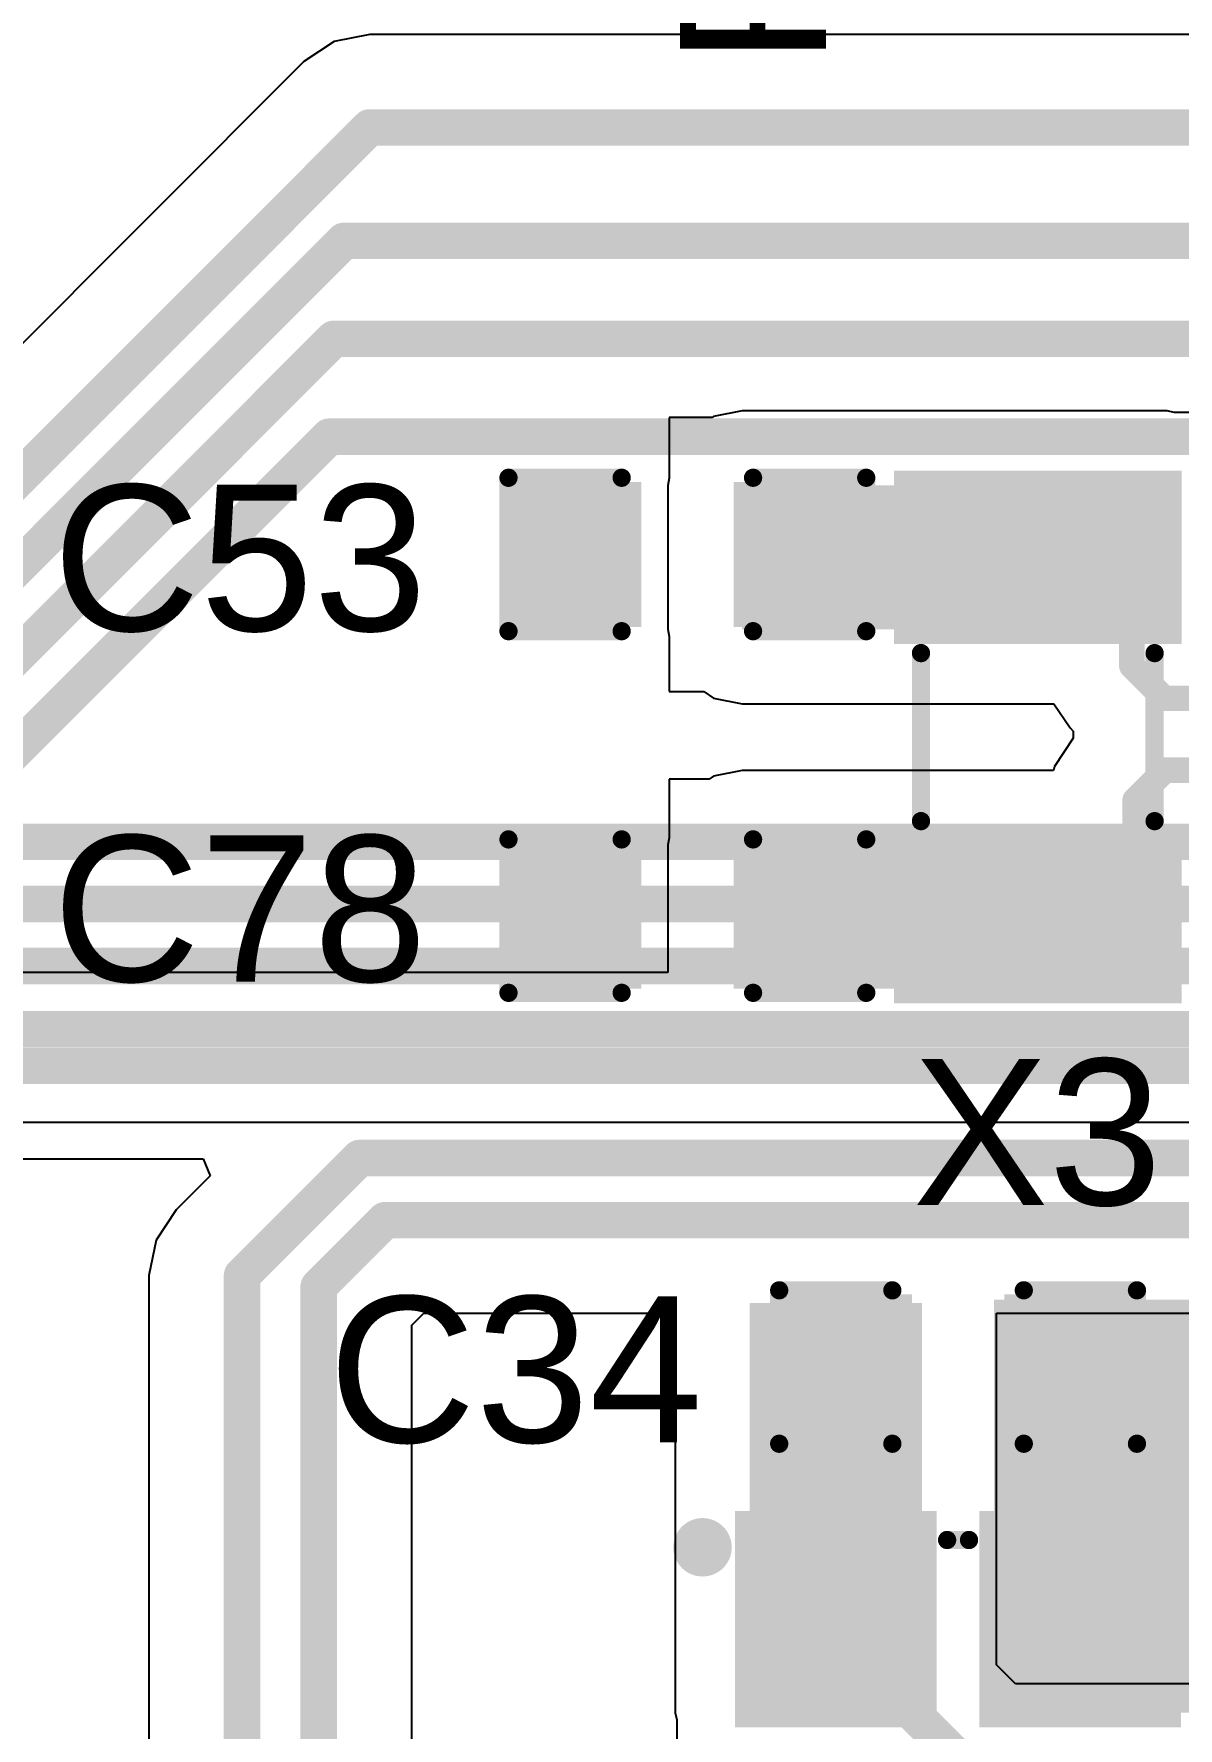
# Model space of a CAD drawing. Header units: millimetres. Extents: x 0 to 214, y 0 to 214.
# Drawn here: x 3.249 to 3.5624, y 2.6208 to 3.0846 of the extents above; entities that cross this region are included whole.
import ezdxf

# ---------------------------------------------------------------- set-up
doc = ezdxf.new("R2010")
doc.units = ezdxf.units.MM
doc.header["$MEASUREMENT"] = 0
for name, color, linetype in [('BottomLayer', 5, 'Continuous'), ('TopLayer', 1, 'Continuous'), ('TopOverlay', 2, 'Continuous'), ('TopPaste', 8, 'Continuous'), ('TopSolder', 216, 'Continuous')]:
    doc.layers.add(name, color=color, linetype=linetype)
doc.styles.add('Arial', font='', dxfattribs={"height": 0.2})
doc.styles.get('Arial').set_extended_font_data('Arial')

# ---------------------------------------------------------------- blocks, each defined once
blk = doc.blocks.new('XC32M4_8_000_F18LJDT_237')
at = {"layer": 'TopLayer'}
for points in [[(-0.0689, 0.05709), (-0.01772, 0.05709), (-0.01772, 0.00984), (-0.0689, 0.00984)], [(0.01772, 0.05709), (0.0689, 0.05709), (0.0689, 0.00984), (0.01772, 0.00984)], [(-0.0689, -0.00984), (-0.01772, -0.00984), (-0.01772, -0.05709), (-0.0689, -0.05709)], [(0.01772, -0.00984), (0.0689, -0.00984), (0.0689, -0.05709), (0.01772, -0.05709)]]:
    blk.add_hatch(color=1, dxfattribs=at).paths.add_polyline_path(points)
at = {"layer": 'TopPaste'}
for points in [[(-0.0689, 0.05709), (-0.01772, 0.05709), (-0.01772, 0.00984), (-0.0689, 0.00984)], [(0.01772, 0.05709), (0.0689, 0.05709), (0.0689, 0.00984), (0.01772, 0.00984)], [(-0.0689, -0.00984), (-0.01772, -0.00984), (-0.01772, -0.05709), (-0.0689, -0.05709)], [(0.01772, -0.00984), (0.0689, -0.00984), (0.0689, -0.05709), (0.01772, -0.05709)]]:
    blk.add_hatch(color=8, dxfattribs=at).paths.add_polyline_path(points)
at = {"layer": 'TopSolder'}
for points in [[(-0.0729, 0.06109), (-0.01372, 0.06109), (-0.01372, 0.00584), (-0.0729, 0.00584)], [(0.01372, 0.06109), (0.0729, 0.06109), (0.0729, 0.00584), (0.01372, 0.00584)], [(-0.0729, -0.00584), (-0.01372, -0.00584), (-0.01372, -0.06109), (-0.0729, -0.06109)], [(0.01372, -0.00584), (0.0729, -0.00584), (0.0729, -0.06109), (0.01372, -0.06109)]]:
    blk.add_hatch(color=216, dxfattribs=at).paths.add_polyline_path(points)
at = {"layer": 'TopOverlay', "const_width": 0.005}
for points in [[(0.007, 0.051), (-0.007, 0.051)], [(-0.065, -0.003), (-0.065, 0.003)], [(0.065, -0.003), (0.065, 0.003)], [(0.007, -0.051), (-0.007, -0.051)]]:
    blk.add_lwpolyline(points, dxfattribs=at)
at = {"layer": 'TopOverlay'}
for points, const_width in [([(-0.00825, 0.051, 1), (-0.00575, 0.051, 1)], 0.0025), ([(0.00575, 0.051, 1), (0.00825, 0.051, 1)], 0.0025), ([(-0.06625, 0.003, 1), (-0.06375, 0.003, 1)], 0.0025), ([(0.06375, 0.003, 1), (0.06625, 0.003, 1)], 0.0025), ([(-0.06625, -0.003, 1), (-0.06375, -0.003, 1)], 0.0025), ([(0.06375, -0.003, 1), (0.06625, -0.003, 1)], 0.0025), ([(-0.00825, -0.051, 1), (-0.00575, -0.051, 1)], 0.0025), ([(0.00575, -0.051, 1), (0.00825, -0.051, 1)], 0.0025), ([(-0.06, -0.07, 1), (-0.066, -0.07, 1)], 0.01), ([(-0.0685, -0.07, 1), (-0.0635, -0.07, 1)], 0.005), ([(-0.0625, -0.07, 1), (-0.0575, -0.07, 1)], 0.005)]:
    blk.add_lwpolyline(points, format="xyb", close=True, dxfattribs=dict(at, const_width=const_width))
blk = doc.blocks.new('X321532768KGD2SI_251')
at = {"layer": 'TopLayer'}
for points in [[(-0.0689, 0.03543), (-0.02953, 0.03543), (-0.02953, -0.03543), (-0.0689, -0.03543)], [(0.02953, 0.03543), (0.0689, 0.03543), (0.0689, -0.03543), (0.02953, -0.03543)]]:
    blk.add_hatch(color=1, dxfattribs=at).paths.add_polyline_path(points)
at = {"layer": 'TopPaste'}
for points in [[(-0.0689, 0.03543), (-0.02953, 0.03543), (-0.02953, -0.03543), (-0.0689, -0.03543)], [(0.02953, 0.03543), (0.0689, 0.03543), (0.0689, -0.03543), (0.02953, -0.03543)]]:
    blk.add_hatch(color=8, dxfattribs=at).paths.add_polyline_path(points)
at = {"layer": 'TopSolder'}
for points in [[(-0.0729, 0.03943), (-0.02553, 0.03943), (-0.02553, -0.03943), (-0.0729, -0.03943)], [(0.02553, 0.03943), (0.0729, 0.03943), (0.0729, -0.03943), (0.02553, -0.03943)]]:
    blk.add_hatch(color=216, dxfattribs=at).paths.add_polyline_path(points)
at = {"layer": 'TopOverlay', "const_width": 0.005}
for points in [[(0.023, 0.032), (-0.023, 0.032)], [(0.023, -0.032), (-0.023, -0.032)]]:
    blk.add_lwpolyline(points, dxfattribs=at)
at = {"layer": 'TopOverlay', "const_width": 0.0025}
for points in [[(-0.02425, 0.032, 1), (-0.02175, 0.032, 1)], [(0.02175, 0.032, 1), (0.02425, 0.032, 1)], [(-0.02425, -0.032, 1), (-0.02175, -0.032, 1)], [(0.02175, -0.032, 1), (0.02425, -0.032, 1)]]:
    blk.add_lwpolyline(points, format="xyb", close=True, dxfattribs=at)
blk = doc.blocks.new('C__0603_318')
at = {"layer": 'TopLayer'}
for points in [[(-0.015, 0.0175), (-0.015, -0.0175), (-0.045, -0.0175), (-0.045, 0.0175)], [(0.045, 0.0175), (0.045, -0.0175), (0.015, -0.0175), (0.015, 0.0175)]]:
    blk.add_hatch(color=1, dxfattribs=at).paths.add_polyline_path(points)
at = {"layer": 'TopPaste'}
for points in [[(-0.015, 0.0175), (-0.015, -0.0175), (-0.045, -0.0175), (-0.045, 0.0175)], [(0.045, 0.0175), (0.045, -0.0175), (0.015, -0.0175), (0.015, 0.0175)]]:
    blk.add_hatch(color=8, dxfattribs=at).paths.add_polyline_path(points)
at = {"layer": 'TopSolder'}
for points in [[(-0.01264, 0.01986), (-0.01264, -0.01986), (-0.04736, -0.01986), (-0.04736, 0.01986)], [(0.04736, 0.01986), (0.04736, -0.01986), (0.01264, -0.01986), (0.01264, 0.01986)]]:
    blk.add_hatch(color=216, dxfattribs=at).paths.add_polyline_path(points)
at = {"layer": 'TopOverlay', "const_width": 0.005}
for points in [[(-0.049, -0.021), (-0.049, 0.021)], [(-0.049, 0.021), (-0.018, 0.021)], [(0.018, 0.021), (0.049, 0.021)], [(0.049, -0.021), (0.049, 0.021)], [(-0.049, -0.021), (-0.018, -0.021)], [(0.018, -0.021), (0.049, -0.021)]]:
    blk.add_lwpolyline(points, dxfattribs=at)
at = {"layer": 'TopOverlay', "const_width": 0.0025}
for points in [[(-0.05025, 0.021, 1), (-0.04775, 0.021, 1)], [(-0.05025, 0.021, 1), (-0.04775, 0.021, 1)], [(-0.01925, 0.021, 1), (-0.01675, 0.021, 1)], [(0.01675, 0.021, 1), (0.01925, 0.021, 1)], [(0.04775, 0.021, 1), (0.05025, 0.021, 1)], [(0.04775, 0.021, 1), (0.05025, 0.021, 1)], [(-0.05025, -0.021, 1), (-0.04775, -0.021, 1)], [(-0.05025, -0.021, 1), (-0.04775, -0.021, 1)], [(-0.01925, -0.021, 1), (-0.01675, -0.021, 1)], [(0.01675, -0.021, 1), (0.01925, -0.021, 1)], [(0.04775, -0.021, 1), (0.05025, -0.021, 1)], [(0.04775, -0.021, 1), (0.05025, -0.021, 1)]]:
    blk.add_lwpolyline(points, format="xyb", close=True, dxfattribs=at)
blk = doc.blocks.new('C__0603_444')
at = {"layer": 'TopLayer'}
for points in [[(-0.015, 0.0175), (-0.015, -0.0175), (-0.045, -0.0175), (-0.045, 0.0175)], [(0.045, 0.0175), (0.045, -0.0175), (0.015, -0.0175), (0.015, 0.0175)]]:
    blk.add_hatch(color=1, dxfattribs=at).paths.add_polyline_path(points)
at = {"layer": 'TopPaste'}
for points in [[(-0.015, 0.0175), (-0.015, -0.0175), (-0.045, -0.0175), (-0.045, 0.0175)], [(0.045, 0.0175), (0.045, -0.0175), (0.015, -0.0175), (0.015, 0.0175)]]:
    blk.add_hatch(color=8, dxfattribs=at).paths.add_polyline_path(points)
at = {"layer": 'TopSolder'}
for points in [[(-0.01264, 0.01986), (-0.01264, -0.01986), (-0.04736, -0.01986), (-0.04736, 0.01986)], [(0.04736, 0.01986), (0.04736, -0.01986), (0.01264, -0.01986), (0.01264, 0.01986)]]:
    blk.add_hatch(color=216, dxfattribs=at).paths.add_polyline_path(points)
at = {"layer": 'TopOverlay', "const_width": 0.005}
for points in [[(-0.049, 0.021), (-0.018, 0.021)], [(-0.049, -0.021), (-0.049, 0.021)], [(0.018, 0.021), (0.049, 0.021)], [(0.049, -0.021), (0.049, 0.021)], [(-0.049, -0.021), (-0.018, -0.021)], [(0.018, -0.021), (0.049, -0.021)]]:
    blk.add_lwpolyline(points, dxfattribs=at)
at = {"layer": 'TopOverlay', "const_width": 0.0025}
for points in [[(-0.05025, 0.021, 1), (-0.04775, 0.021, 1)], [(-0.05025, 0.021, 1), (-0.04775, 0.021, 1)], [(-0.01925, 0.021, 1), (-0.01675, 0.021, 1)], [(0.01675, 0.021, 1), (0.01925, 0.021, 1)], [(0.04775, 0.021, 1), (0.05025, 0.021, 1)], [(0.04775, 0.021, 1), (0.05025, 0.021, 1)], [(-0.05025, -0.021, 1), (-0.04775, -0.021, 1)], [(-0.05025, -0.021, 1), (-0.04775, -0.021, 1)], [(-0.01925, -0.021, 1), (-0.01675, -0.021, 1)], [(0.01675, -0.021, 1), (0.01925, -0.021, 1)], [(0.04775, -0.021, 1), (0.05025, -0.021, 1)], [(0.04775, -0.021, 1), (0.05025, -0.021, 1)]]:
    blk.add_lwpolyline(points, format="xyb", close=True, dxfattribs=at)
blk = doc.blocks.new('C__0603_462')
at = {"layer": 'TopLayer'}
for points in [[(-0.015, 0.0175), (-0.015, -0.0175), (-0.045, -0.0175), (-0.045, 0.0175)], [(0.045, 0.0175), (0.045, -0.0175), (0.015, -0.0175), (0.015, 0.0175)]]:
    blk.add_hatch(color=1, dxfattribs=at).paths.add_polyline_path(points)
at = {"layer": 'TopPaste'}
for points in [[(-0.015, 0.0175), (-0.015, -0.0175), (-0.045, -0.0175), (-0.045, 0.0175)], [(0.045, 0.0175), (0.045, -0.0175), (0.015, -0.0175), (0.015, 0.0175)]]:
    blk.add_hatch(color=8, dxfattribs=at).paths.add_polyline_path(points)
at = {"layer": 'TopSolder'}
for points in [[(-0.01264, 0.01986), (-0.01264, -0.01986), (-0.04736, -0.01986), (-0.04736, 0.01986)], [(0.04736, 0.01986), (0.04736, -0.01986), (0.01264, -0.01986), (0.01264, 0.01986)]]:
    blk.add_hatch(color=216, dxfattribs=at).paths.add_polyline_path(points)
at = {"layer": 'TopOverlay', "const_width": 0.005}
for points in [[(-0.049, 0.021), (-0.049, -0.021)], [(-0.018, 0.021), (-0.049, 0.021)], [(0.049, 0.021), (0.018, 0.021)], [(0.049, 0.021), (0.049, -0.021)], [(-0.018, -0.021), (-0.049, -0.021)], [(0.049, -0.021), (0.018, -0.021)]]:
    blk.add_lwpolyline(points, dxfattribs=at)
at = {"layer": 'TopOverlay', "const_width": 0.0025}
for points in [[(-0.05025, 0.021, 1), (-0.04775, 0.021, 1)], [(-0.05025, 0.021, 1), (-0.04775, 0.021, 1)], [(-0.01925, 0.021, 1), (-0.01675, 0.021, 1)], [(0.01675, 0.021, 1), (0.01925, 0.021, 1)], [(0.04775, 0.021, 1), (0.05025, 0.021, 1)], [(0.04775, 0.021, 1), (0.05025, 0.021, 1)], [(-0.05025, -0.021, 1), (-0.04775, -0.021, 1)], [(-0.05025, -0.021, 1), (-0.04775, -0.021, 1)], [(-0.01925, -0.021, 1), (-0.01675, -0.021, 1)], [(0.01675, -0.021, 1), (0.01925, -0.021, 1)], [(0.04775, -0.021, 1), (0.05025, -0.021, 1)], [(0.04775, -0.021, 1), (0.05025, -0.021, 1)]]:
    blk.add_lwpolyline(points, format="xyb", close=True, dxfattribs=at)

msp = doc.modelspace()

# ---------------------------------------------------------------- hatches: boundary and pattern name
at = {"layer": 'TopLayer'}
for points in [[(3.443, 2.92163), (3.55943, 2.92163), (3.55943, 2.961), (3.443, 2.961)], [(3.443, 2.8232), (3.55943, 2.8232), (3.55943, 2.86257), (3.443, 2.86257)], [(3.44507, 2.62502), (3.49232, 2.62502), (3.49232, 2.73716), (3.44507, 2.73716)], [(3.512, 2.62502), (3.60586, 2.62502), (3.60586, 2.73806), (3.512, 2.73806)], [(3.512, 2.62502), (3.55924, 2.62502), (3.55924, 2.73716), (3.512, 2.73716)]]:
    msp.add_hatch(color=1, dxfattribs=at).paths.add_polyline_path(points)

# ---------------------------------------------------------------- linework, layer by layer
at = {"layer": 'BottomLayer'}
for p, q in [((3.34097, 3.08449), (3.33121, 3.08255)), ((3.72956, 3.08449), (3.34097, 3.08449)), ((3.33121, 3.08255), (3.32294, 3.07702)), ((3.32294, 3.07702), (3.20285, 2.95693)), ((2.00949, 2.78666), (3.754, 2.78666))]:
    msp.add_line(p, q, dxfattribs=at)
at = {"layer": 'BottomLayer', "const_width": 0.01}
for points in [[(3.21341, 2.93144), (3.34097, 3.059)], [(3.34097, 3.059), (3.72956, 3.059)], [(3.22045, 2.91444), (3.33397, 3.02796)], [(3.33397, 3.02796), (3.65425, 3.02796)], [(3.22749, 2.89744), (3.3312, 3.00115)], [(3.3312, 3.00115), (3.61536, 3.00115)], [(3.23597, 2.88044), (3.32987, 2.97434)], [(3.32987, 2.97434), (3.65425, 2.97434)], [(0.6085, 2.86344), (3.6749, 2.86344)], [(1.97709, 2.84644), (3.68295, 2.84644)], [(1.98696, 2.82944), (3.74584, 2.82944)], [(1.99653, 2.81215), (3.754, 2.81215)]]:
    msp.add_lwpolyline(points, dxfattribs=at)
at = {"layer": 'BottomLayer', "const_width": 0.005}
for points in [[(3.33847, 3.059, 1), (3.34347, 3.059, 1)], [(3.33847, 3.059, 1), (3.34347, 3.059, 1)], [(3.33147, 3.02796, 1), (3.33647, 3.02796, 1)], [(3.33147, 3.02796, 1), (3.33647, 3.02796, 1)], [(3.3287, 3.00115, 1), (3.3337, 3.00115, 1)], [(3.3287, 3.00115, 1), (3.3337, 3.00115, 1)], [(3.32737, 2.97434, 1), (3.33237, 2.97434, 1)], [(3.32737, 2.97434, 1), (3.33237, 2.97434, 1)]]:
    msp.add_lwpolyline(points, format="xyb", close=True, dxfattribs=at)
at = {"layer": 'TopLayer'}
for p, q in [((3.43484, 2.9796), (3.423, 2.9796)), ((3.423, 2.9796), (3.423, 2.96297)), ((3.4352, 2.97983), (3.43484, 2.9796)), ((3.443, 2.98139), (3.4352, 2.97983)), ((3.55943, 2.98139), (3.443, 2.98139)), ((3.5614, 2.981), (3.55943, 2.98139)), ((3.57943, 2.981), (3.5614, 2.981)), ((3.423, 2.96297), (3.42261, 2.961)), ((3.42261, 2.961), (3.42261, 2.92163)), ((3.42261, 2.92163), (3.423, 2.91966)), ((3.423, 2.91966), (3.423, 2.9046)), ((3.423, 2.9046), (3.43248, 2.9046)), ((3.43248, 2.9046), (3.4352, 2.90279)), ((3.4352, 2.90279), (3.443, 2.90123)), ((3.443, 2.90123), (3.52841, 2.90123)), ((3.52841, 2.90123), (3.53283, 2.89463)), ((3.53283, 2.89463), (3.53373, 2.89373)), ((3.53373, 2.89182), (3.52853, 2.88405)), ((3.53373, 2.89373), (3.53373, 2.89182)), ((3.43398, 2.8806), (3.423, 2.8806)), ((3.423, 2.8806), (3.423, 2.86454)), ((3.4352, 2.88141), (3.43398, 2.8806)), ((3.443, 2.88296), (3.4352, 2.88141)), ((3.52832, 2.88296), (3.443, 2.88296)), ((3.52853, 2.88405), (3.52832, 2.88296)), ((3.423, 2.86454), (3.42261, 2.86257)), ((3.42261, 2.86257), (3.42261, 2.82762)), ((3.42261, 2.82762), (2.84738, 2.82762)), ((2.83682, 2.77664), (3.29538, 2.77664)), ((3.29538, 2.77664), (3.29729, 2.77202)), ((3.29729, 2.77202), (3.28798, 2.7627)), ((3.28798, 2.7627), (3.28245, 2.75443)), ((3.28245, 2.75443), (3.28051, 2.74468)), ((3.28051, 2.74468), (3.28051, 2.24603)), ((3.35249, 2.73108), (3.35579, 2.73438)), ((3.35579, 2.73438), (3.42468, 2.73438)), ((3.42468, 2.73438), (3.42468, 2.62502)), ((3.51271, 2.63809), (3.51271, 2.73438)), ((3.51271, 2.73438), (3.58662, 2.73438)), ((3.35249, 2.26859), (3.35249, 2.73108)), ((3.51786, 2.63294), (3.51271, 2.63809)), ((3.65169, 2.63294), (3.51786, 2.63294)), ((3.42468, 2.62502), (3.42507, 2.62305)), ((3.42507, 2.62305), (3.42507, 2.60502))]:
    msp.add_line(p, q, dxfattribs=at)
for points, const_width in [([(3.50122, 2.94131), (3.53358, 2.94131)], 0.007), ([(3.524, 2.94131), (3.53975, 2.94131)], 0.007), ([(3.53358, 2.94131), (3.54977, 2.92512)], 0.007), ([(3.54977, 2.91157), (3.54977, 2.92512)], 0.007), ([(3.54977, 2.91157), (3.55861, 2.90273)], 0.007), ([(3.55861, 2.90273), (3.7024, 2.90273)], 0.007), ([(3.55067, 2.87488), (3.55883, 2.88304)], 0.007), ([(3.55883, 2.88304), (3.7024, 2.88304)], 0.007), ([(3.55067, 2.85907), (3.55067, 2.87488)], 0.007), ([(3.53448, 2.84288), (3.55067, 2.85907)], 0.007), ([(3.524, 2.84288), (3.53975, 2.84288)], 0.007), ([(3.52459, 2.84288), (3.53448, 2.84288)], 0.007), ([(2.83682, 2.80213), (3.57623, 2.80213)], 0.01), ([(3.306, 2.74468), (3.33819, 2.77687)], 0.01), ([(3.33819, 2.77687), (3.57958, 2.77687)], 0.01), ([(3.327, 2.74164), (3.34523, 2.75987)], 0.01), ([(3.34523, 2.75987), (3.58662, 2.75987)], 0.01), ([(3.306, 2.24603), (3.306, 2.74468)], 0.01), ([(3.327, 2.25803), (3.327, 2.74164)], 0.01), ([(3.53731, 2.65631), (3.57256, 2.65631)], 0.02), ([(3.4655, 2.64926), (3.46876, 2.64599)], 0.01), ([(3.46869, 2.64593), (3.46869, 2.65061)], 0.01), ([(3.53562, 2.65061), (3.53731, 2.65231)], 0.01), ([(3.46876, 2.64586), (3.46876, 2.64599)], 0.01), ([(3.46876, 2.64586), (3.48832, 2.62631)], 0.01), ([(3.48832, 2.62631), (3.48845, 2.62631)], 0.01), ([(3.48845, 2.62631), (3.5073, 2.60745)], 0.01)]:
    msp.add_lwpolyline(points, dxfattribs=dict(at, const_width=const_width))
for points, const_width in [([(3.49947, 2.94131, 1), (3.50297, 2.94131, 1)], 0.0035), ([(3.52225, 2.94131, 1), (3.52575, 2.94131, 1)], 0.0035), ([(3.53183, 2.94131, 1), (3.53533, 2.94131, 1)], 0.0035), ([(3.53183, 2.94131, 1), (3.53533, 2.94131, 1)], 0.0035), ([(3.538, 2.94131, 1), (3.5415, 2.94131, 1)], 0.0035), ([(3.54802, 2.92512, 1), (3.55152, 2.92512, 1)], 0.0035), ([(3.54802, 2.92512, 1), (3.55152, 2.92512, 1)], 0.0035), ([(3.54802, 2.91157, 1), (3.55152, 2.91157, 1)], 0.0035), ([(3.54802, 2.91157, 1), (3.55152, 2.91157, 1)], 0.0035), ([(3.55686, 2.90273, 1), (3.56036, 2.90273, 1)], 0.0035), ([(3.55686, 2.90273, 1), (3.56036, 2.90273, 1)], 0.0035), ([(3.55708, 2.88304, 1), (3.56058, 2.88304, 1)], 0.0035), ([(3.55708, 2.88304, 1), (3.56058, 2.88304, 1)], 0.0035), ([(3.54892, 2.87488, 1), (3.55242, 2.87488, 1)], 0.0035), ([(3.54892, 2.87488, 1), (3.55242, 2.87488, 1)], 0.0035), ([(3.54892, 2.85907, 1), (3.55242, 2.85907, 1)], 0.0035), ([(3.54892, 2.85907, 1), (3.55242, 2.85907, 1)], 0.0035), ([(3.52225, 2.84288, 1), (3.52575, 2.84288, 1)], 0.0035), ([(3.52284, 2.84288, 1), (3.52634, 2.84288, 1)], 0.0035), ([(3.53273, 2.84288, 1), (3.53623, 2.84288, 1)], 0.0035), ([(3.53273, 2.84288, 1), (3.53623, 2.84288, 1)], 0.0035), ([(3.538, 2.84288, 1), (3.5415, 2.84288, 1)], 0.0035), ([(3.33569, 2.77687, 1), (3.34069, 2.77687, 1)], 0.005), ([(3.33569, 2.77687, 1), (3.34069, 2.77687, 1)], 0.005), ([(3.34273, 2.75987, 1), (3.34773, 2.75987, 1)], 0.005), ([(3.34273, 2.75987, 1), (3.34773, 2.75987, 1)], 0.005), ([(3.3035, 2.74468, 1), (3.3085, 2.74468, 1)], 0.005), ([(3.3035, 2.74468, 1), (3.3085, 2.74468, 1)], 0.005), ([(3.3245, 2.74164, 1), (3.3295, 2.74164, 1)], 0.005), ([(3.3245, 2.74164, 1), (3.3295, 2.74164, 1)], 0.005), ([(3.53232, 2.65631, 1), (3.54231, 2.65631, 1)], 0.01), ([(3.463, 2.64926, 1), (3.468, 2.64926, 1)], 0.005), ([(3.46619, 2.65061, 1), (3.47119, 2.65061, 1)], 0.005), ([(3.53312, 2.65061, 1), (3.53812, 2.65061, 1)], 0.005), ([(3.53482, 2.65231, 1), (3.53981, 2.65231, 1)], 0.005), ([(3.46619, 2.64593, 1), (3.47119, 2.64593, 1)], 0.005), ([(3.46626, 2.64599, 1), (3.47126, 2.64599, 1)], 0.005), ([(3.46626, 2.64599, 1), (3.47126, 2.64599, 1)], 0.005), ([(3.46626, 2.64586, 1), (3.47126, 2.64586, 1)], 0.005), ([(3.46626, 2.64586, 1), (3.47126, 2.64586, 1)], 0.005), ([(3.48582, 2.62631, 1), (3.49082, 2.62631, 1)], 0.005), ([(3.48582, 2.62631, 1), (3.49082, 2.62631, 1)], 0.005), ([(3.48595, 2.62631, 1), (3.49095, 2.62631, 1)], 0.005), ([(3.48595, 2.62631, 1), (3.49095, 2.62631, 1)], 0.005)]:
    msp.add_lwpolyline(points, format="xyb", close=True, dxfattribs=dict(at, const_width=const_width))

# ---------------------------------------------------------------- block references
for name, p in [('C__0603_444', (3.428, 2.9421)), ('C__0603_318', (3.428, 2.8431))]:
    msp.add_blockref(name, p)
for name, p, rotation in [('X321532768KGD2SI_251', (3.524, 2.8921), 270), ('C__0603_462', (3.50216, 2.71966), 180), ('XC32M4_8_000_F18LJDT_237', (3.50216, 2.60731), 270)]:
    msp.add_blockref(name, p, dxfattribs=dict(rotation=rotation))

# ---------------------------------------------------------------- texts
at = {"layer": 'TopOverlay', "style": 'Arial'}
msp.add_text('R146', height=0.04, rotation=90, dxfattribs=at).set_placement((3.46599, 3.07602))
for s, p in [('C53', (3.25415, 2.92119)), ('C78', (3.25415, 2.82519)), ('X3', (3.48968, 2.76401)), ('C34', (3.32968, 2.69901))]:
    msp.add_text(s, height=0.04, dxfattribs=at).set_placement(p)

doc.saveas('drawing.dxf')
